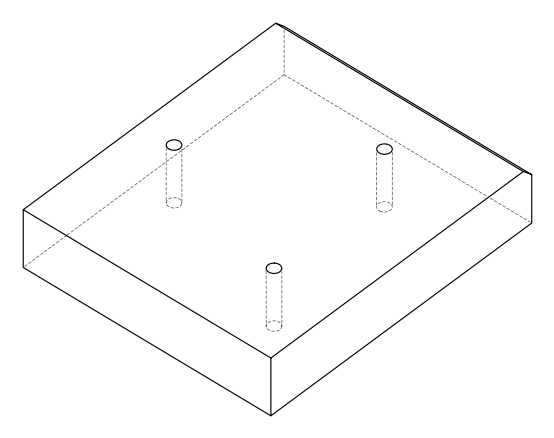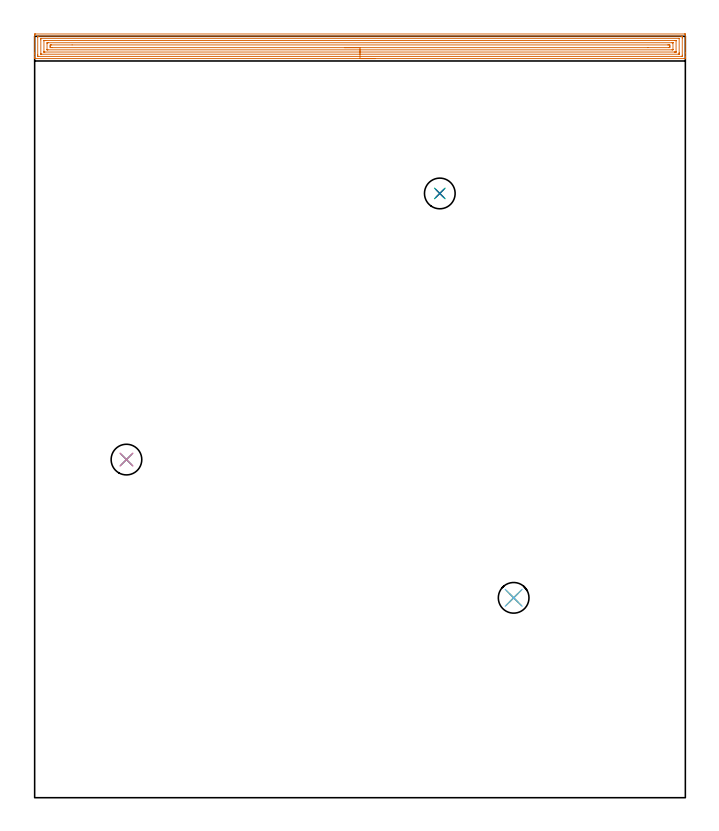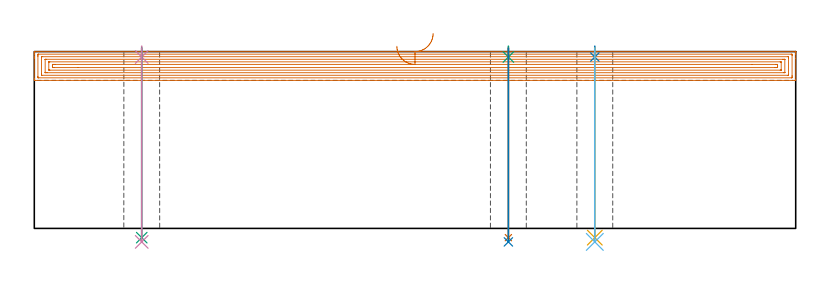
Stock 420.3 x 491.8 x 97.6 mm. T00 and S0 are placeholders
(PLAN: 10 operations, 7 tool changes, 23.2 min)
(1 AREA_MILL | FG_CHAMFER_SURFACE | UGT0205_001 | 20.46 min | 53130 mm3)
(2 SPOT_DRILL | STEP1HOLE | NXT0321_9005560120000 | 0.05 min | 81 mm3)
(3 SPOT_DRILL_1 | STEP1HOLE_1 | NXT0321_9005560120000 | 0.05 min | 93 mm3)
(4 SPOT_DRILL_2 | STEP1HOLE_2 | NXT0321_9005560120000 | 0.05 min | 78 mm3)
(5 DRILL_THROUGH_HOLE_INTO_CENTER | STEP1HOLE | UGT0301_515 | 0.42 min | 10903 mm3)
(6 DRILL_TO_ENLARGE_THROUGH_HOLE | STEP1HOLE | UGT0301_264 | 0.43 min | 19006 mm3)
(7 DRILL_THROUGH_HOLE_INTO_CENTER_1 | STEP1HOLE_1 | UGT0301_515 | 0.42 min | 10895 mm3)
(8 DRILL_TO_ENLARGE_THROUGH_HOLE_1 | STEP1HOLE_1 | UGT0301_264 | 0.43 min | 19014 mm3)
(9 DRILL_THROUGH_HOLE_INTO_CENTER_2 | STEP1HOLE_2 | UGT0301_515 | 0.42 min | 10897 mm3)
(10 DRILL_TO_ENLARGE_THROUGH_HOLE_2 | STEP1HOLE_2 | UGT0301_264 | 0.43 min | 19012 mm3)
(TOOL UGT0205_001 | Chamfer Mill 20 x 3 x 45 deg. | D20 FL50 Z2)
(TOOL NXT0321_9005560120000 | NC Spot Drill, 120deg, 12mm, HSS, Uncoated | D12 PA120 FL30 Z2)
(TOOL UGT0301_515 | Carbide Drill 12.0 mm | D12 PA118 FL101 Z2)
(TOOL UGT0301_264 | Twist Drill 19.8 mm | D19.8 PA118 FL140 Z2)
(OP 1 AREA_MILL)
G17 G21 G94 G90
T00 M6
G54
G17 G0 G90 X220.15 Y477.4 S1061 M3
G43 Z107.6 H0
G94 G1 X220.112 Z106.728 F250.
X219.998 Z105.864
X219.809 Z105.012
X219.547 Z104.18
X219.213 Z103.374
X218.81 Z102.6
X218.342 Z101.864
X217.81 Z101.172
X217.221 Z100.529
X216.578 Z99.94
X215.886 Z99.408
X215.15 Z98.94
X214.376 Z98.537
X213.57 Z98.203
X212.738 Z97.941
X211.886 Z97.752
X211.022 Z97.638
X210.15 Z97.6
X0.173
X0.007 Y477.403 Z97.588
X0. Y477.406 Z97.585
Y477.754 Z97.246
Y478.052 Z96.948
Y478.737 Z96.258
Y479.961 Z95.036
Y480.5 Z94.494
Y481.113 Z93.883
Y492.233 Z82.765
X0.004 Y492.845 Z82.153
X0.01 Y493.292 Z81.706
X0.163 Y493.296 Z81.702
X0.62 Y493.3 Z81.7
X419.68
X420.116 Y493.296 Z81.702
X420.29 Y493.292 Z81.706
X420.3 Y493.114 Z81.883
Y481.113 Z93.883
Y478.737 Z96.258
Y478.052 Z96.948
Y477.754 Z97.246
X420.294 Y477.405 Z97.585
X420.292 Y477.403 Z97.588
X420.126 Y477.4 Z97.6
X210.15
Y478.814 Z96.186
X2.407 Y478.815 Z96.185
X2.328
X2.035 Y478.821 Z96.179
X2.01 Y478.917 Z96.083
X2.003 Y479.136 Z95.864
X2.001 Y479.619 Z95.381
X2. Y480.021 Z94.979
X2.001 Y491.081 Z83.919
X2.002 Y491.481 Z83.519
X2.01 Y491.878 Z83.122
X2.407 Y491.884 Z83.116
X2.486 Y491.885 Z83.115
X417.893
X417.972
X418.265 Y491.879 Z83.121
X418.29 Y491.783 Z83.217
X418.297 Y491.564 Z83.436
X418.299 Y491.081 Z83.919
X418.3 Y490.679 Z84.321
X418.299 Y479.619 Z95.381
X418.298 Y479.219 Z95.781
X418.29 Y478.822 Z96.178
X417.893 Y478.815 Z96.185
X417.814
X210.15 Y478.814 Z96.186
Y480.228 Z94.772
X4.194 Y480.229 Z94.771
X4.103 Y480.23 Z94.77
X4.03 Y480.233 Z94.767
X4.015 Y480.235 Z94.765
X4.01 Y480.255 Z94.745
X4.006 Y480.309 Z94.691
X4.001 Y480.5 Z94.5
X4. Y489.51 Z85.49
X4.001 Y490.199 Z84.801
X4.002 Y490.389 Z84.611
X4.01 Y490.454 Z84.546
X4.013 Y490.465 Z84.535
X4.024 Y490.467 Z84.533
X4.057 Y490.47 Z84.53
X4.194 Y490.471 Z84.529
X416.106
X416.197 Y490.47 Z84.53
X416.27 Y490.467 Z84.533
X416.286 Y490.465 Z84.535
X416.29 Y490.445 Z84.555
X416.294 Y490.391 Z84.609
X416.299 Y490.199 Z84.801
X416.3 Y481.19 Z93.81
X416.299 Y480.5 Z94.5
X416.298 Y480.311 Z94.689
X416.29 Y480.246 Z94.754
X416.287 Y480.235 Z94.765
X416.276 Y480.233 Z94.767
X416.243 Y480.23 Z94.77
X416.106 Y480.229 Z94.771
X210.15 Y480.228 Z94.772
Y481.643 Z93.357
X6.61
X6.132 Y481.647 Z93.353
X6.022 Y481.65 Z93.35
X6.01 Y481.653 Z93.347
X6.006 Y481.675 Z93.325
X6.003 Y481.726 Z93.274
X6.001 Y481.83 Z93.17
Y488.868 Z86.132
X6.003 Y488.976 Z86.024
X6.007 Y489.029 Z85.971
X6.01 Y489.05 Z85.95
X6.037 Y489.051 Z85.949
X6.248 Y489.055 Z85.945
X6.875 Y489.057 Z85.943
X7.139
X413.69
X414.168 Y489.053 Z85.947
X414.278 Y489.05 Z85.95
X414.29 Y489.047 Z85.953
X414.294 Y489.025 Z85.975
X414.297 Y488.974 Z86.026
X414.299 Y488.87 Z86.13
Y481.832 Z93.168
X414.297 Y481.724 Z93.276
X414.293 Y481.671 Z93.329
X414.29 Y481.65 Z93.35
X414.263 Y481.649 Z93.351
X414.052 Y481.645 Z93.355
X413.425 Y481.643 Z93.357
X413.161
X210.15
Y483.057 Z91.943
X8.572
X8.392 Y483.058 Z91.942
X8.034 Y483.064 Z91.936
X8.008 Y483.071 Z91.929
X8.004 Y483.079 Z91.921
X8.001 Y483.102 Z91.898
Y487.325 Z87.675
X8.006 Y487.554 Z87.446
X8.01 Y487.629 Z87.371
X8.302 Y487.639 Z87.361
X8.482 Y487.642 Z87.358
X8.572 Y487.643 Z87.357
X411.728
X411.908 Y487.642 Z87.358
X412.266 Y487.636 Z87.364
X412.292 Y487.629 Z87.371
X412.296 Y487.621 Z87.379
X412.299 Y487.598 Z87.402
Y483.375 Z91.625
X412.294 Y483.146 Z91.854
X412.29 Y483.071 Z91.929
X411.998 Y483.061 Z91.939
X411.818 Y483.058 Z91.942
X411.728 Y483.057 Z91.943
X210.15
Y484.471 Z90.529
X11.343
X10.892 Y484.472 Z90.528
X10.449 Y484.475 Z90.525
X10.015 Y484.478 Z90.522
X10.008 Y484.909 Z90.091
X10.002 Y485.35 Z89.65
X10.006 Y485.791 Z89.209
X10.012 Y486.222 Z88.778
X10.449 Y486.225 Z88.775
X10.9 Y486.228 Z88.772
X24.19 Y486.229 Z88.771
X408.957
X409.408 Y486.228 Z88.772
X409.851 Y486.225 Z88.775
X410.285 Y486.222 Z88.778
X410.292 Y485.791 Z89.209
X410.298 Y485.35 Z89.65
X410.294 Y484.909 Z90.091
X410.288 Y484.478 Z90.522
X409.851 Y484.475 Z90.525
X409.4 Y484.472 Z90.528
X396.11 Y484.471 Z90.529
X210.15
X209.278 Z90.567
X208.414 Z90.681
X207.562 Z90.87
X206.73 Z91.132
X205.924 Z91.466
X205.15 Z91.869
X204.414 Z92.337
X203.722 Z92.868
X203.079 Z93.458
X202.49 Z94.101
X201.958 Z94.793
X201.49 Z95.529
X201.087 Z96.303
X200.753 Z97.109
X200.491 Z97.941
X200.302 Z98.792
X200.188 Z99.657
X200.15 Z100.529
G0 Z107.6
M5
M2
(OP 2 SPOT_DRILL)
G17 G21 G94 G90
T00 M6
G54
G17 G0 G90 X309.4 Y129.1 S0 M3
G43 Z107.6 H0
G94 G81 G98 Z94.6 F250. R100.6
G80
M5
M2
(OP 3 SPOT_DRILL_1)
G17 G21 G94 G90
T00 M6
G54
G17 G0 G90 X261.7 Y390.3 S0 M3
G43 Z107.6 H0
G94 G81 G98 Z94.6 F250. R100.6
G80
M5
M2
(OP 4 SPOT_DRILL_2)
G17 G21 G94 G90
T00 M6
G54
G17 G0 G90 X59.3 Y218.4 S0 M3
G43 Z107.6 H0
G94 G81 G98 Z94.6 F250. R100.6
G80
M5
M2
(OP 5 DRILL_THROUGH_HOLE_INTO_CENTER)
G17 G21 G94 G90
T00 M6
G54
G17 G0 G90 X309.4 Y129.1 S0 M3
G43 Z107.6 H0
G94 G73 G98 Z-5.105 F250. Q11.412 R99.6
G80
M5
M2
(OP 6 DRILL_TO_ENLARGE_THROUGH_HOLE)
G17 G21 G94 G90
T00 M6
G54
G17 G0 G90 X309.4 Y129.1 S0 M3
G43 Z107.6 H0
G94 G73 G98 Z-7.449 F250. Q17.508 R99.6
G80
M5
M2
(OP 7 DRILL_THROUGH_HOLE_INTO_CENTER_1)
G17 G21 G94 G90
T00 M6
G54
G17 G0 G90 X261.7 Y390.3 S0 M3
G43 Z107.6 H0
G94 G73 G98 Z-5.105 F250. Q11.412 R99.6
G80
M5
M2
(OP 8 DRILL_TO_ENLARGE_THROUGH_HOLE_1)
G17 G21 G94 G90
T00 M6
G54
G17 G0 G90 X261.7 Y390.3 S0 M3
G43 Z107.6 H0
G94 G73 G98 Z-7.449 F250. Q17.508 R99.6
G80
M5
M2
(OP 9 DRILL_THROUGH_HOLE_INTO_CENTER_2)
G17 G21 G94 G90
T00 M6
G54
G17 G0 G90 X59.3 Y218.4 S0 M3
G43 Z107.6 H0
G94 G73 G98 Z-5.105 F250. Q11.412 R99.6
G80
M5
M2
(OP 10 DRILL_TO_ENLARGE_THROUGH_HOLE_2)
G17 G21 G94 G90
T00 M6
G54
G17 G0 G90 X59.3 Y218.4 S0 M3
G43 Z107.6 H0
G94 G73 G98 Z-7.449 F250. Q17.508 R99.6
G80
M5
M2
